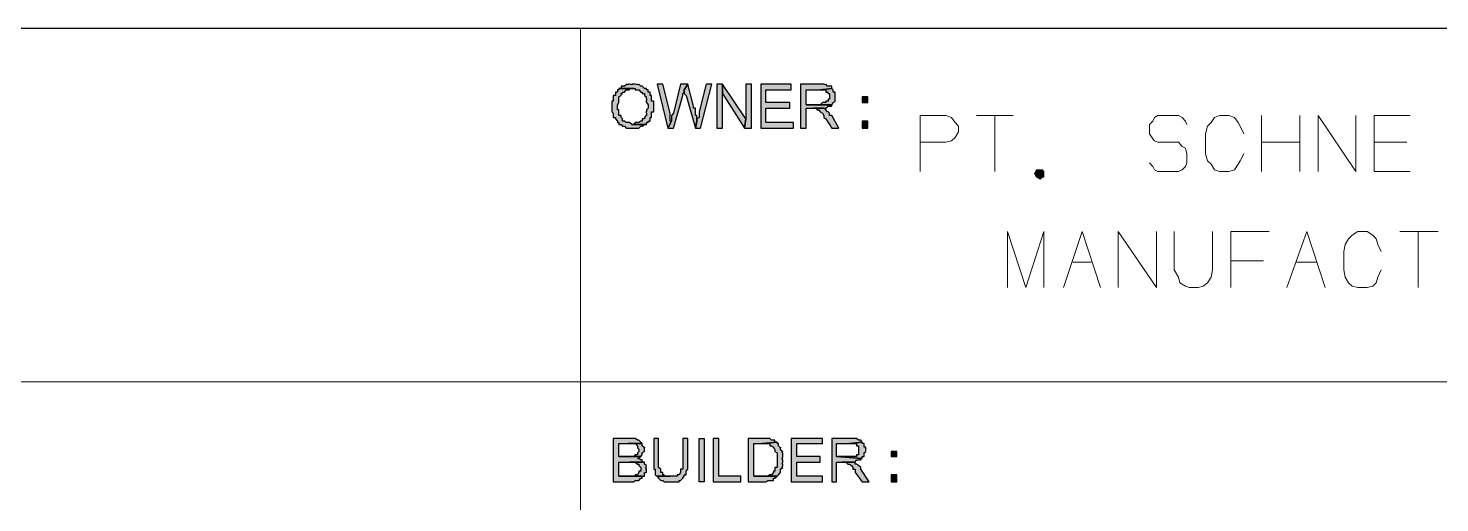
# Model space of a CAD drawing. Header units: millimetres. Extents: x 3 to 291, y 6 to 496.
# Drawn here: x 235.25 to 268.18, y 309.79 to 320.87 of the extents above; entities that cross this region are included whole.
import ezdxf

# ---------------------------------------------------------------- set-up
doc = ezdxf.new("R2010")
doc.units = ezdxf.units.MM
doc.layers.get('0').update_dxf_attribs({"linetype": 'CONTINUOUS'})

msp = doc.modelspace()

# ---------------------------------------------------------------- hatches: boundary and pattern name
for points in [[(249.03, 319.461), (249.03, 319.428), (248.997, 319.428), (248.997, 319.378), (248.948, 319.378), (248.948, 319.345), (248.948, 319.296), (248.898, 319.296), (248.898, 319.263), (248.898, 319.213), (248.898, 319.163), (248.865, 319.163), (248.865, 319.13), (248.865, 319.081), (248.865, 319.048), (248.865, 318.998), (248.865, 318.965), (248.865, 318.915), (248.898, 318.882), (248.898, 318.832), (248.898, 318.783), (248.948, 318.783), (248.948, 318.75), (248.997, 318.7), (248.997, 318.667), (249.03, 318.667), (249.03, 318.617), (249.08, 318.617), (249.113, 318.584), (249.163, 318.584), (249.196, 318.535), (249.246, 318.535), (249.279, 318.535), (249.328, 318.535), (249.378, 318.535), (249.411, 318.535), (249.461, 318.535), (249.494, 318.535), (249.543, 318.584), (249.576, 318.584), (249.626, 318.617), (249.676, 318.617), (249.328, 318.617), (249.279, 318.667), (249.246, 318.667), (249.196, 318.667), (249.163, 318.7), (249.113, 318.7), (249.113, 318.75), (249.08, 318.783), (249.08, 318.832), (249.03, 318.832), (249.03, 318.882), (249.03, 318.915), (249.03, 318.965), (248.997, 318.965), (248.997, 318.998), (248.997, 319.048), (248.997, 319.081), (249.03, 319.13), (249.03, 319.163), (249.03, 319.213), (249.03, 319.263), (249.08, 319.296), (249.08, 319.345), (249.113, 319.345), (249.113, 319.378), (249.163, 319.378), (249.196, 319.428), (249.246, 319.428), (249.279, 319.428), (249.279, 319.461), (249.328, 319.461), (249.378, 319.461)], [(249.378, 319.56), (249.328, 319.56), (249.328, 319.544), (249.279, 319.56), (249.246, 319.56), (249.246, 319.544), (249.196, 319.56), (249.196, 319.544), (249.163, 319.511), (249.113, 319.511), (249.08, 319.511), (249.08, 319.461), (249.03, 319.461), (249.378, 319.461), (249.411, 319.461), (249.411, 319.428), (249.461, 319.428), (249.494, 319.428), (249.543, 319.378), (249.576, 319.378), (249.576, 319.345), (249.626, 319.345), (249.626, 319.296), (249.676, 319.263), (249.659, 319.263), (249.676, 319.213), (249.676, 319.163), (249.659, 319.163), (249.676, 319.13), (249.709, 319.081), (249.709, 319.048), (249.709, 318.998), (249.676, 318.965), (249.676, 318.915), (249.659, 318.915), (249.676, 318.882), (249.676, 318.832), (249.659, 318.832), (249.626, 318.783), (249.626, 318.75), (249.576, 318.75), (249.576, 318.7), (249.543, 318.7), (249.494, 318.667), (249.461, 318.667), (249.411, 318.667), (249.378, 318.617), (249.328, 318.617), (249.676, 318.617), (249.676, 318.667), (249.709, 318.667), (249.709, 318.7), (249.758, 318.7), (249.758, 318.75), (249.758, 318.783), (249.791, 318.783), (249.791, 318.832), (249.791, 318.882), (249.791, 318.915), (249.841, 318.915), (249.841, 318.965), (249.841, 318.998), (249.841, 319.048), (249.841, 319.081), (249.841, 319.13), (249.841, 319.163), (249.791, 319.163), (249.791, 319.213), (249.791, 319.263), (249.791, 319.296), (249.758, 319.296), (249.758, 319.345), (249.758, 319.378), (249.709, 319.378), (249.709, 319.428), (249.676, 319.428), (249.676, 319.461), (249.659, 319.461), (249.626, 319.461), (249.576, 319.511), (249.543, 319.511), (249.494, 319.56), (249.494, 319.544), (249.461, 319.56), (249.461, 319.544), (249.411, 319.56)], [(250.056, 319.56), (249.924, 319.56), (250.172, 318.535), (250.255, 318.7), (250.222, 318.7), (250.222, 318.75), (250.222, 318.783), (250.222, 318.832), (250.222, 318.882)], [(250.635, 319.56), (250.47, 319.56), (250.304, 318.882), (250.255, 318.832), (250.255, 318.783), (250.255, 318.75), (250.255, 318.7), (250.172, 318.535), (250.304, 318.535), (250.519, 319.296), (250.519, 319.345), (250.553, 319.378), (250.553, 319.428)], [(250.635, 319.56), (250.553, 319.428), (250.553, 319.378), (250.553, 319.345), (250.602, 319.296), (250.817, 318.535), (250.85, 318.7), (250.85, 318.75), (250.85, 318.783), (250.85, 318.832), (250.817, 318.832), (250.817, 318.882), (250.817, 318.915), (250.817, 318.965), (250.817, 318.998), (250.768, 318.998), (250.768, 319.048)], [(251.198, 319.56), (251.065, 319.56), (250.9, 318.915), (250.9, 318.882), (250.9, 318.832), (250.9, 318.783), (250.85, 318.75), (250.85, 318.7), (250.817, 318.535), (250.933, 318.535)], [(251.446, 319.56), (251.314, 319.56), (251.314, 318.535), (251.446, 318.535), (251.446, 319.345)], [(251.446, 319.56), (251.446, 319.345), (251.959, 318.535), (251.992, 318.75)], [(252.124, 319.56), (251.992, 319.56), (251.992, 318.75), (251.959, 318.535), (252.124, 318.535)], [(253.051, 319.56), (252.339, 319.56), (252.339, 318.535), (253.1, 318.535), (253.1, 318.667), (252.455, 318.667), (252.455, 318.998), (253.018, 318.998), (253.018, 319.13), (252.455, 319.13), (252.455, 319.428), (253.051, 319.428)], [(253.729, 319.56), (253.266, 319.56), (253.266, 318.535), (253.398, 318.535), (253.398, 318.998), (253.564, 318.998), (253.779, 318.998), (253.812, 318.998), (253.861, 318.998), (253.911, 319.048), (253.895, 319.048), (253.944, 319.048), (253.994, 319.048), (253.994, 319.081), (253.398, 319.081), (253.398, 319.428), (253.729, 319.428), (253.994, 319.461), (253.994, 319.511), (253.944, 319.511), (253.911, 319.511), (253.895, 319.511), (253.861, 319.56), (253.861, 319.544), (253.812, 319.56), (253.779, 319.56)], [(253.994, 319.461), (253.729, 319.428), (253.779, 319.428), (253.812, 319.428), (253.861, 319.428), (253.861, 319.378), (253.911, 319.378), (253.895, 319.378), (253.911, 319.345), (253.944, 319.345), (253.944, 319.296), (253.944, 319.263), (253.944, 319.213), (253.911, 319.213), (253.911, 319.163), (253.895, 319.163), (253.861, 319.163), (253.861, 319.13), (253.812, 319.13), (253.779, 319.13), (253.729, 319.081), (253.696, 319.081), (253.398, 319.081), (253.994, 319.081), (254.027, 319.13), (254.077, 319.163), (254.077, 319.213), (254.077, 319.263), (254.077, 319.296), (254.077, 319.345), (254.077, 319.378), (254.027, 319.378), (254.027, 319.428)], [(254.705, 319.13), (254.838, 319.13), (254.838, 319.263), (254.705, 319.263)], [(253.779, 318.998), (253.564, 318.998), (253.613, 318.998), (253.646, 318.998), (253.646, 318.965), (253.696, 318.965), (253.729, 318.915), (253.779, 318.882), (253.812, 318.832), (253.812, 318.783), (253.861, 318.75), (253.994, 318.535), (254.159, 318.535), (253.994, 318.832), (253.944, 318.832), (253.944, 318.882), (253.911, 318.915), (253.895, 318.915), (253.861, 318.965), (253.812, 318.998)], [(254.705, 318.535), (254.838, 318.535), (254.838, 318.7), (254.705, 318.7)], [(249.279, 311.288), (248.898, 311.288), (248.898, 310.279), (249.279, 310.279), (249.328, 310.279), (249.378, 310.279), (249.411, 310.312), (249.461, 310.312), (249.494, 310.312), (249.543, 310.362), (249.576, 310.362), (249.576, 310.411), (249.03, 310.411), (249.03, 310.742), (249.279, 310.742), (249.576, 310.742), (249.576, 310.792), (249.543, 310.792), (249.494, 310.825), (249.461, 310.825), (249.494, 310.825), (249.543, 310.874), (249.03, 310.874), (249.03, 311.172), (249.246, 311.172), (249.576, 311.172), (249.543, 311.205), (249.494, 311.255), (249.461, 311.255), (249.411, 311.288), (249.378, 311.288), (249.328, 311.288)], [(249.957, 311.288), (249.841, 311.288), (249.841, 310.692), (249.841, 310.659), (249.841, 310.61), (249.841, 310.577), (249.874, 310.577), (249.874, 310.527), (249.874, 310.494), (249.874, 310.444), (249.924, 310.411), (250.222, 310.411), (250.172, 310.411), (250.139, 310.411), (250.089, 310.411), (250.089, 310.444), (250.056, 310.444), (250.056, 310.494), (250.007, 310.494), (250.007, 310.527), (250.007, 310.577), (249.957, 310.61), (249.957, 310.659), (249.957, 310.692)], [(250.635, 311.288), (250.519, 311.288), (250.519, 310.692), (250.519, 310.659), (250.519, 310.61), (250.519, 310.577), (250.47, 310.577), (250.47, 310.527), (250.47, 310.494), (250.437, 310.444), (250.387, 310.444), (250.387, 310.411), (250.337, 310.411), (250.304, 310.411), (250.255, 310.411), (250.222, 310.411), (249.924, 310.411), (249.957, 310.362), (250.007, 310.312), (250.056, 310.312), (250.089, 310.279), (250.139, 310.279), (250.172, 310.279), (250.222, 310.279), (250.255, 310.279), (250.304, 310.279), (250.337, 310.279), (250.387, 310.279), (250.437, 310.279), (250.437, 310.312), (250.47, 310.312), (250.519, 310.362), (250.553, 310.411), (250.553, 310.444), (250.602, 310.444), (250.602, 310.494), (250.602, 310.527), (250.635, 310.577), (250.635, 310.61), (250.635, 310.659), (250.635, 310.692)], [(250.9, 310.279), (251.016, 310.279), (251.016, 311.288), (250.9, 311.288)], [(251.363, 311.288), (251.231, 311.288), (251.231, 310.279), (251.876, 310.279), (251.876, 310.411), (251.363, 310.411)], [(252.372, 311.288), (252.042, 311.288), (252.042, 310.279), (252.372, 310.279), (252.422, 310.279), (252.455, 310.279), (252.505, 310.312), (252.554, 310.312), (252.588, 310.312), (252.637, 310.312), (252.637, 310.362), (252.67, 310.362), (252.72, 310.411), (252.174, 310.411), (252.174, 311.172), (252.372, 311.172), (252.72, 311.205), (252.67, 311.205), (252.67, 311.255), (252.637, 311.255), (252.588, 311.255), (252.554, 311.288), (252.505, 311.288), (252.455, 311.288), (252.422, 311.288)], [(253.779, 311.288), (253.051, 311.288), (253.051, 310.279), (253.779, 310.279), (253.779, 310.411), (253.183, 310.411), (253.183, 310.742), (253.729, 310.742), (253.729, 310.874), (253.183, 310.874), (253.183, 311.172), (253.779, 311.172)], [(254.407, 311.288), (253.994, 311.288), (253.994, 310.279), (254.11, 310.279), (254.11, 310.742), (254.242, 310.742), (254.49, 310.742), (254.54, 310.742), (254.573, 310.792), (254.623, 310.792), (254.672, 310.792), (254.672, 310.825), (254.705, 310.825), (254.11, 310.874), (254.11, 311.172), (254.407, 311.172), (254.705, 311.205), (254.672, 311.255), (254.623, 311.255), (254.573, 311.288), (254.54, 311.288), (254.49, 311.288), (254.457, 311.288)], [(249.576, 311.172), (249.246, 311.172), (249.279, 311.172), (249.328, 311.172), (249.378, 311.172), (249.411, 311.172), (249.461, 311.123), (249.461, 311.09), (249.461, 311.073), (249.494, 311.04), (249.494, 310.99), (249.461, 310.957), (249.461, 310.908), (249.411, 310.908), (249.378, 310.874), (249.328, 310.874), (249.279, 310.874), (249.246, 310.874), (249.03, 310.874), (249.543, 310.874), (249.576, 310.908), (249.576, 310.957), (249.626, 310.99), (249.626, 311.04), (249.626, 311.09), (249.626, 311.073), (249.576, 311.123)], [(252.72, 311.205), (252.372, 311.172), (252.422, 311.172), (252.455, 311.172), (252.505, 311.172), (252.554, 311.172), (252.554, 311.123), (252.588, 311.123), (252.637, 311.09), (252.637, 311.073), (252.67, 311.04), (252.67, 310.99), (252.72, 310.957), (252.72, 310.908), (252.72, 310.874), (252.72, 310.825), (252.72, 310.792), (252.72, 310.742), (252.72, 310.692), (252.72, 310.659), (252.72, 310.61), (252.67, 310.61), (252.67, 310.577), (252.67, 310.527), (252.637, 310.527), (252.637, 310.494), (252.588, 310.444), (252.554, 310.444), (252.505, 310.411), (252.455, 310.411), (252.422, 310.411), (252.372, 310.411), (252.174, 310.411), (252.72, 310.411), (252.753, 310.444), (252.803, 310.494), (252.803, 310.527), (252.803, 310.577), (252.852, 310.61), (252.836, 310.61), (252.852, 310.659), (252.852, 310.692), (252.836, 310.692), (252.852, 310.742), (252.852, 310.792), (252.836, 310.792), (252.852, 310.825), (252.836, 310.825), (252.852, 310.874), (252.852, 310.908), (252.852, 310.957), (252.836, 310.957), (252.852, 310.99), (252.836, 310.99), (252.803, 311.04), (252.803, 311.09), (252.803, 311.073), (252.753, 311.123), (252.753, 311.172), (252.72, 311.172)], [(254.705, 311.205), (254.407, 311.172), (254.457, 311.172), (254.49, 311.172), (254.54, 311.172), (254.573, 311.172), (254.573, 311.123), (254.623, 311.123), (254.623, 311.09), (254.623, 311.073), (254.623, 311.04), (254.623, 310.99), (254.623, 310.957), (254.623, 310.908), (254.573, 310.908), (254.573, 310.874), (254.54, 310.874), (254.49, 310.874), (254.457, 310.874), (254.407, 310.874), (254.11, 310.874), (254.705, 310.825), (254.705, 310.874), (254.755, 310.874), (254.755, 310.908), (254.755, 310.957), (254.788, 310.99), (254.788, 311.04), (254.788, 311.09), (254.755, 311.09), (254.755, 311.123), (254.755, 311.172), (254.705, 311.172)], [(255.384, 310.874), (255.516, 310.874), (255.516, 310.99), (255.384, 310.99)], [(249.576, 310.742), (249.279, 310.742), (249.328, 310.742), (249.378, 310.742), (249.411, 310.742), (249.461, 310.692), (249.494, 310.692), (249.494, 310.659), (249.543, 310.61), (249.543, 310.577), (249.543, 310.527), (249.494, 310.527), (249.494, 310.494), (249.461, 310.444), (249.411, 310.444), (249.411, 310.411), (249.378, 310.411), (249.328, 310.411), (249.279, 310.411), (249.03, 310.411), (249.576, 310.411), (249.626, 310.411), (249.626, 310.444), (249.626, 310.494), (249.676, 310.494), (249.676, 310.527), (249.676, 310.577), (249.659, 310.577), (249.676, 310.61), (249.659, 310.61), (249.676, 310.659), (249.626, 310.692), (249.626, 310.742)], [(254.49, 310.742), (254.242, 310.742), (254.292, 310.742), (254.325, 310.742), (254.374, 310.692), (254.407, 310.692), (254.457, 310.659), (254.49, 310.61), (254.49, 310.577), (254.54, 310.577), (254.54, 310.527), (254.54, 310.494), (254.705, 310.279), (254.871, 310.279), (254.672, 310.577), (254.672, 310.61), (254.623, 310.659), (254.573, 310.692), (254.54, 310.692), (254.54, 310.742)], [(255.384, 310.279), (255.516, 310.279), (255.516, 310.444), (255.384, 310.444)]]:
    msp.add_hatch(color=7).paths.add_polyline_path(points)

# ---------------------------------------------------------------- linework, layer by layer
at = {"color": 7, "linetype": 'Continuous', "lineweight": 25}
msp.add_lwpolyline([(9.017, 320.867), (285.495, 320.867), (285.495, 320.867)], dxfattribs=at)
at = {"color": 7, "linetype": 'Continuous', "lineweight": 5}
for points in [[(248.137, 320.867), (248.137, 304.687), (248.137, 304.687)], [(205.617, 312.612), (285.495, 312.612), (285.495, 312.612)]]:
    msp.add_lwpolyline(points, dxfattribs=at)
at = {"color": 7, "linetype": 'Continuous', "lineweight": -2}
for points in [[(249.03, 319.461), (249.03, 319.428), (248.997, 319.428), (248.997, 319.428), (248.997, 319.378), (248.948, 319.378), (248.948, 319.345), (248.948, 319.345), (248.948, 319.296), (248.898, 319.296), (248.898, 319.263), (248.898, 319.263), (248.898, 319.213), (248.898, 319.163), (248.865, 319.163), (248.865, 319.13), (248.865, 319.081), (248.865, 319.048), (248.865, 319.048), (248.865, 319.048), (248.865, 318.998), (248.865, 318.965), (248.865, 318.965), (248.865, 318.915), (248.898, 318.882), (248.898, 318.882), (248.898, 318.832), (248.898, 318.783), (248.948, 318.783), (248.948, 318.783), (248.948, 318.75), (248.948, 318.75), (248.997, 318.7), (248.997, 318.7), (248.997, 318.667), (249.03, 318.667), (249.03, 318.617), (249.08, 318.617), (249.113, 318.584), (249.113, 318.584), (249.113, 318.584), (249.163, 318.584), (249.196, 318.535), (249.196, 318.535), (249.246, 318.535), (249.246, 318.535), (249.279, 318.535), (249.328, 318.535), (249.328, 318.535), (249.378, 318.535), (249.378, 318.535), (249.411, 318.535), (249.461, 318.535), (249.461, 318.535), (249.494, 318.535), (249.494, 318.535), (249.543, 318.584), (249.576, 318.584), (249.576, 318.584), (249.576, 318.584), (249.626, 318.617), (249.626, 318.617), (249.676, 318.617), (249.328, 318.617), (249.328, 318.617), (249.328, 318.617), (249.279, 318.667), (249.246, 318.667), (249.246, 318.667), (249.196, 318.667), (249.196, 318.667), (249.163, 318.7), (249.163, 318.7), (249.113, 318.7), (249.113, 318.75), (249.113, 318.75), (249.08, 318.783), (249.08, 318.783), (249.08, 318.832), (249.03, 318.832), (249.03, 318.882), (249.03, 318.882), (249.03, 318.915), (249.03, 318.965), (248.997, 318.965), (248.997, 318.998), (248.997, 319.048), (248.997, 319.048), (248.997, 319.081), (249.03, 319.13), (249.03, 319.163), (249.03, 319.163), (249.03, 319.213), (249.03, 319.213), (249.03, 319.263), (249.08, 319.296), (249.08, 319.296), (249.08, 319.345), (249.08, 319.345), (249.113, 319.345), (249.113, 319.378), (249.163, 319.378), (249.163, 319.378), (249.196, 319.428), (249.196, 319.428), (249.246, 319.428), (249.279, 319.428), (249.279, 319.461), (249.328, 319.461), (249.378, 319.461)], [(249.378, 319.56), (249.328, 319.56), (249.328, 319.544), (249.279, 319.56), (249.246, 319.56), (249.246, 319.544), (249.196, 319.56), (249.196, 319.544), (249.163, 319.511), (249.113, 319.511), (249.113, 319.511), (249.08, 319.511), (249.08, 319.461), (249.03, 319.461), (249.378, 319.461), (249.378, 319.461), (249.411, 319.461), (249.411, 319.428), (249.461, 319.428), (249.494, 319.428), (249.494, 319.428), (249.543, 319.378), (249.543, 319.378), (249.576, 319.378), (249.576, 319.345), (249.626, 319.345), (249.626, 319.296), (249.626, 319.296), (249.676, 319.263), (249.659, 319.263), (249.676, 319.213), (249.676, 319.163), (249.659, 319.163), (249.676, 319.13), (249.709, 319.081), (249.709, 319.081), (249.709, 319.048), (249.709, 318.998), (249.709, 318.998), (249.676, 318.965), (249.676, 318.915), (249.659, 318.915), (249.676, 318.882), (249.676, 318.832), (249.659, 318.832), (249.626, 318.783), (249.626, 318.783), (249.626, 318.75), (249.576, 318.75), (249.576, 318.75), (249.576, 318.7), (249.543, 318.7), (249.543, 318.7), (249.494, 318.667), (249.494, 318.667), (249.461, 318.667), (249.411, 318.667), (249.411, 318.667), (249.378, 318.617), (249.328, 318.617), (249.676, 318.617), (249.676, 318.667), (249.709, 318.667), (249.709, 318.7), (249.758, 318.7), (249.758, 318.75), (249.758, 318.783), (249.758, 318.783), (249.791, 318.783), (249.791, 318.832), (249.791, 318.832), (249.791, 318.882), (249.791, 318.915), (249.841, 318.915), (249.841, 318.965), (249.841, 318.998), (249.841, 318.998), (249.841, 319.048), (249.841, 319.081), (249.841, 319.081), (249.841, 319.13), (249.841, 319.163), (249.791, 319.163), (249.791, 319.213), (249.791, 319.263), (249.791, 319.263), (249.791, 319.296), (249.758, 319.296), (249.758, 319.296), (249.758, 319.345), (249.758, 319.378), (249.709, 319.378), (249.709, 319.428), (249.676, 319.428), (249.676, 319.461), (249.659, 319.461), (249.626, 319.461), (249.576, 319.511), (249.576, 319.511), (249.576, 319.511), (249.543, 319.511), (249.494, 319.56), (249.494, 319.544), (249.461, 319.56), (249.461, 319.544), (249.411, 319.56)], [(250.056, 319.56), (249.924, 319.56), (250.172, 318.535), (250.255, 318.7), (250.222, 318.7), (250.222, 318.7), (250.222, 318.75), (250.222, 318.783), (250.222, 318.783), (250.222, 318.832), (250.222, 318.882), (250.222, 318.882)], [(250.635, 319.56), (250.47, 319.56), (250.304, 318.882), (250.304, 318.882), (250.255, 318.832), (250.255, 318.832), (250.255, 318.783), (250.255, 318.75), (250.255, 318.75), (250.255, 318.7), (250.172, 318.535), (250.304, 318.535), (250.519, 319.296), (250.519, 319.296), (250.519, 319.345), (250.553, 319.378), (250.553, 319.378), (250.553, 319.428)], [(250.635, 319.56), (250.553, 319.428), (250.553, 319.428), (250.553, 319.428), (250.553, 319.378), (250.553, 319.345), (250.602, 319.296), (250.817, 318.535), (250.85, 318.7), (250.85, 318.7), (250.85, 318.75), (250.85, 318.75), (250.85, 318.783), (250.85, 318.832), (250.817, 318.832), (250.817, 318.882), (250.817, 318.915), (250.817, 318.915), (250.817, 318.965), (250.817, 318.998), (250.768, 318.998), (250.768, 319.048)], [(251.198, 319.56), (251.065, 319.56), (250.9, 318.915), (250.9, 318.882), (250.9, 318.832), (250.9, 318.832), (250.9, 318.783), (250.85, 318.75), (250.85, 318.75), (250.85, 318.7), (250.85, 318.7), (250.817, 318.535), (250.933, 318.535)], [(251.446, 319.56), (251.314, 319.56), (251.314, 318.535), (251.446, 318.535), (251.446, 319.345)], [(251.446, 319.56), (251.446, 319.345), (251.959, 318.535), (251.992, 318.75)], [(252.124, 319.56), (251.992, 319.56), (251.992, 318.75), (251.959, 318.535), (252.124, 318.535)], [(253.051, 319.56), (252.339, 319.56), (252.339, 318.535), (253.1, 318.535), (253.1, 318.667), (252.455, 318.667), (252.455, 318.998), (253.018, 318.998), (253.018, 319.13), (252.455, 319.13), (252.455, 319.428), (253.051, 319.428)], [(253.729, 319.56), (253.266, 319.56), (253.266, 318.535), (253.398, 318.535), (253.398, 318.998), (253.564, 318.998), (253.779, 318.998), (253.812, 318.998), (253.861, 318.998), (253.861, 318.998), (253.911, 319.048), (253.895, 319.048), (253.944, 319.048), (253.994, 319.048), (253.994, 319.081), (253.994, 319.081), (253.994, 319.081), (253.398, 319.081), (253.398, 319.428), (253.729, 319.428), (253.994, 319.461), (253.994, 319.461), (253.994, 319.511), (253.944, 319.511), (253.911, 319.511), (253.895, 319.511), (253.895, 319.511), (253.861, 319.56), (253.861, 319.544), (253.812, 319.56), (253.779, 319.56)], [(253.994, 319.461), (253.729, 319.428), (253.729, 319.428), (253.779, 319.428), (253.779, 319.428), (253.812, 319.428), (253.861, 319.428), (253.861, 319.378), (253.911, 319.378), (253.895, 319.378), (253.911, 319.345), (253.944, 319.345), (253.944, 319.296), (253.944, 319.263), (253.944, 319.263), (253.944, 319.213), (253.911, 319.213), (253.911, 319.163), (253.895, 319.163), (253.861, 319.163), (253.861, 319.13), (253.812, 319.13), (253.812, 319.13), (253.812, 319.13), (253.779, 319.13), (253.729, 319.081), (253.729, 319.081), (253.696, 319.081), (253.398, 319.081), (253.994, 319.081), (254.027, 319.13), (254.027, 319.13), (254.077, 319.163), (254.077, 319.163), (254.077, 319.213), (254.077, 319.263), (254.077, 319.263), (254.077, 319.296), (254.077, 319.345), (254.077, 319.345), (254.077, 319.378), (254.027, 319.378), (254.027, 319.428), (254.027, 319.428)], [(254.838, 319.263), (254.705, 319.263), (254.705, 319.13), (254.838, 319.13)], [(253.779, 318.998), (253.564, 318.998), (253.564, 318.998), (253.613, 318.998), (253.646, 318.998), (253.646, 318.998), (253.646, 318.965), (253.696, 318.965), (253.696, 318.965), (253.729, 318.915), (253.729, 318.915), (253.779, 318.882), (253.779, 318.882), (253.779, 318.882), (253.812, 318.832), (253.812, 318.783), (253.812, 318.783), (253.861, 318.75), (253.994, 318.535), (254.159, 318.535), (253.994, 318.832), (253.994, 318.832), (253.944, 318.832), (253.944, 318.882), (253.944, 318.882), (253.911, 318.915), (253.895, 318.915), (253.861, 318.965), (253.861, 318.965), (253.861, 318.965), (253.812, 318.998)], [(254.838, 318.7), (254.705, 318.7), (254.705, 318.535), (254.838, 318.535)], [(249.279, 311.288), (248.898, 311.288), (248.898, 310.279), (249.279, 310.279), (249.328, 310.279), (249.328, 310.279), (249.378, 310.279), (249.411, 310.312), (249.411, 310.312), (249.461, 310.312), (249.461, 310.312), (249.494, 310.312), (249.494, 310.312), (249.543, 310.362), (249.543, 310.362), (249.576, 310.362), (249.576, 310.362), (249.576, 310.411), (249.03, 310.411), (249.03, 310.742), (249.279, 310.742), (249.576, 310.742), (249.576, 310.792), (249.543, 310.792), (249.543, 310.792), (249.494, 310.825), (249.461, 310.825), (249.461, 310.825), (249.494, 310.825), (249.543, 310.874), (249.03, 310.874), (249.03, 311.172), (249.246, 311.172), (249.576, 311.172), (249.543, 311.205), (249.543, 311.205), (249.494, 311.255), (249.494, 311.255), (249.461, 311.255), (249.461, 311.255), (249.411, 311.288), (249.411, 311.288), (249.378, 311.288), (249.328, 311.288), (249.328, 311.288)], [(249.957, 311.288), (249.841, 311.288), (249.841, 310.692), (249.841, 310.692), (249.841, 310.659), (249.841, 310.659), (249.841, 310.61), (249.841, 310.577), (249.874, 310.577), (249.874, 310.527), (249.874, 310.494), (249.874, 310.494), (249.874, 310.444), (249.874, 310.444), (249.874, 310.444), (249.924, 310.411), (249.924, 310.411), (250.222, 310.411), (250.222, 310.411), (250.172, 310.411), (250.172, 310.411), (250.139, 310.411), (250.089, 310.411), (250.089, 310.444), (250.089, 310.444), (250.056, 310.444), (250.056, 310.494), (250.007, 310.494), (250.007, 310.527), (250.007, 310.527), (250.007, 310.577), (250.007, 310.577), (249.957, 310.61), (249.957, 310.659), (249.957, 310.659), (249.957, 310.692)], [(250.635, 311.288), (250.519, 311.288), (250.519, 310.692), (250.519, 310.692), (250.519, 310.659), (250.519, 310.61), (250.519, 310.577), (250.47, 310.577), (250.47, 310.527), (250.47, 310.527), (250.47, 310.494), (250.47, 310.494), (250.437, 310.444), (250.437, 310.444), (250.437, 310.444), (250.387, 310.444), (250.387, 310.411), (250.337, 310.411), (250.337, 310.411), (250.304, 310.411), (250.255, 310.411), (250.222, 310.411), (249.924, 310.411), (249.957, 310.362), (249.957, 310.362), (250.007, 310.312), (250.007, 310.312), (250.007, 310.312), (250.056, 310.312), (250.089, 310.279), (250.089, 310.279), (250.139, 310.279), (250.139, 310.279), (250.172, 310.279), (250.222, 310.279), (250.255, 310.279), (250.255, 310.279), (250.304, 310.279), (250.337, 310.279), (250.337, 310.279), (250.387, 310.279), (250.437, 310.279), (250.437, 310.312), (250.47, 310.312), (250.47, 310.312), (250.519, 310.362), (250.519, 310.362), (250.553, 310.411), (250.553, 310.411), (250.553, 310.444), (250.602, 310.444), (250.602, 310.494), (250.602, 310.494), (250.602, 310.527), (250.602, 310.527), (250.635, 310.577), (250.635, 310.577), (250.635, 310.61), (250.635, 310.659), (250.635, 310.692), (250.635, 310.692)], [(250.9, 310.279), (250.9, 311.288), (251.016, 311.288), (251.016, 310.279)], [(251.363, 311.288), (251.231, 311.288), (251.231, 310.279), (251.876, 310.279), (251.876, 310.411), (251.363, 310.411)], [(252.372, 311.288), (252.042, 311.288), (252.042, 310.279), (252.372, 310.279), (252.422, 310.279), (252.422, 310.279), (252.455, 310.279), (252.505, 310.312), (252.505, 310.312), (252.554, 310.312), (252.554, 310.312), (252.588, 310.312), (252.637, 310.312), (252.637, 310.362), (252.67, 310.362), (252.67, 310.362), (252.72, 310.411), (252.72, 310.411), (252.174, 310.411), (252.174, 311.172), (252.372, 311.172), (252.72, 311.205), (252.72, 311.205), (252.67, 311.205), (252.67, 311.255), (252.637, 311.255), (252.588, 311.255), (252.588, 311.255), (252.554, 311.288), (252.554, 311.288), (252.505, 311.288), (252.505, 311.288), (252.455, 311.288), (252.422, 311.288), (252.422, 311.288)], [(253.779, 311.288), (253.051, 311.288), (253.051, 310.279), (253.779, 310.279), (253.779, 310.411), (253.183, 310.411), (253.183, 310.742), (253.729, 310.742), (253.729, 310.874), (253.183, 310.874), (253.183, 311.172), (253.779, 311.172)], [(254.407, 311.288), (253.994, 311.288), (253.994, 310.279), (254.11, 310.279), (254.11, 310.742), (254.242, 310.742), (254.49, 310.742), (254.49, 310.742), (254.54, 310.742), (254.573, 310.792), (254.573, 310.792), (254.623, 310.792), (254.672, 310.792), (254.672, 310.825), (254.705, 310.825), (254.705, 310.825), (254.705, 310.825), (254.11, 310.874), (254.11, 311.172), (254.407, 311.172), (254.705, 311.205), (254.705, 311.205), (254.672, 311.255), (254.672, 311.255), (254.623, 311.255), (254.623, 311.255), (254.573, 311.288), (254.573, 311.288), (254.54, 311.288), (254.49, 311.288), (254.49, 311.288), (254.457, 311.288)], [(249.576, 311.172), (249.246, 311.172), (249.246, 311.172), (249.279, 311.172), (249.328, 311.172), (249.328, 311.172), (249.378, 311.172), (249.378, 311.172), (249.411, 311.172), (249.411, 311.172), (249.461, 311.123), (249.461, 311.123), (249.461, 311.09), (249.461, 311.073), (249.494, 311.04), (249.494, 311.04), (249.494, 310.99), (249.494, 310.99), (249.461, 310.957), (249.461, 310.957), (249.461, 310.908), (249.411, 310.908), (249.411, 310.908), (249.378, 310.874), (249.378, 310.874), (249.328, 310.874), (249.328, 310.874), (249.279, 310.874), (249.246, 310.874), (249.03, 310.874), (249.543, 310.874), (249.543, 310.874), (249.576, 310.908), (249.576, 310.908), (249.576, 310.908), (249.576, 310.957), (249.626, 310.99), (249.626, 310.99), (249.626, 311.04), (249.626, 311.04), (249.626, 311.09), (249.626, 311.073), (249.576, 311.123), (249.576, 311.123)], [(252.72, 311.205), (252.372, 311.172), (252.372, 311.172), (252.422, 311.172), (252.455, 311.172), (252.455, 311.172), (252.505, 311.172), (252.505, 311.172), (252.554, 311.172), (252.554, 311.172), (252.554, 311.123), (252.588, 311.123), (252.588, 311.123), (252.637, 311.09), (252.637, 311.073), (252.67, 311.04), (252.67, 311.04), (252.67, 310.99), (252.67, 310.99), (252.72, 310.957), (252.72, 310.908), (252.72, 310.908), (252.72, 310.874), (252.72, 310.825), (252.72, 310.792), (252.72, 310.792), (252.72, 310.742), (252.72, 310.692), (252.72, 310.692), (252.72, 310.659), (252.72, 310.61), (252.67, 310.61), (252.67, 310.61), (252.67, 310.577), (252.67, 310.527), (252.637, 310.527), (252.637, 310.494), (252.637, 310.494), (252.588, 310.444), (252.588, 310.444), (252.554, 310.444), (252.554, 310.444), (252.505, 310.411), (252.505, 310.411), (252.455, 310.411), (252.422, 310.411), (252.422, 310.411), (252.372, 310.411), (252.174, 310.411), (252.72, 310.411), (252.753, 310.444), (252.753, 310.444), (252.753, 310.444), (252.803, 310.494), (252.803, 310.527), (252.803, 310.527), (252.803, 310.577), (252.852, 310.61), (252.836, 310.61), (252.836, 310.61), (252.852, 310.659), (252.852, 310.692), (252.836, 310.692), (252.852, 310.742), (252.852, 310.792), (252.836, 310.792), (252.852, 310.825), (252.836, 310.825), (252.852, 310.874), (252.852, 310.908), (252.852, 310.957), (252.836, 310.957), (252.852, 310.99), (252.836, 310.99), (252.803, 311.04), (252.803, 311.04), (252.803, 311.09), (252.803, 311.073), (252.753, 311.123), (252.753, 311.172), (252.72, 311.172)], [(254.705, 311.205), (254.407, 311.172), (254.457, 311.172), (254.457, 311.172), (254.49, 311.172), (254.54, 311.172), (254.54, 311.172), (254.573, 311.172), (254.573, 311.123), (254.623, 311.123), (254.623, 311.09), (254.623, 311.073), (254.623, 311.04), (254.623, 311.04), (254.623, 310.99), (254.623, 310.99), (254.623, 310.957), (254.623, 310.908), (254.623, 310.908), (254.573, 310.908), (254.573, 310.874), (254.54, 310.874), (254.54, 310.874), (254.49, 310.874), (254.49, 310.874), (254.457, 310.874), (254.407, 310.874), (254.407, 310.874), (254.11, 310.874), (254.705, 310.825), (254.705, 310.874), (254.755, 310.874), (254.755, 310.908), (254.755, 310.957), (254.755, 310.957), (254.788, 310.99), (254.788, 311.04), (254.788, 311.04), (254.788, 311.09), (254.755, 311.09), (254.755, 311.123), (254.755, 311.172), (254.755, 311.172), (254.705, 311.172)], [(255.516, 310.99), (255.384, 310.99), (255.384, 310.874), (255.516, 310.874)], [(249.576, 310.742), (249.279, 310.742), (249.279, 310.742), (249.328, 310.742), (249.328, 310.742), (249.378, 310.742), (249.411, 310.742), (249.411, 310.742), (249.411, 310.742), (249.461, 310.692), (249.494, 310.692), (249.494, 310.692), (249.494, 310.659), (249.494, 310.659), (249.543, 310.61), (249.543, 310.577), (249.543, 310.577), (249.543, 310.527), (249.494, 310.527), (249.494, 310.494), (249.494, 310.494), (249.461, 310.444), (249.461, 310.444), (249.411, 310.444), (249.411, 310.411), (249.378, 310.411), (249.378, 310.411), (249.378, 310.411), (249.328, 310.411), (249.279, 310.411), (249.03, 310.411), (249.576, 310.411), (249.626, 310.411), (249.626, 310.444), (249.626, 310.494), (249.676, 310.494), (249.676, 310.527), (249.676, 310.577), (249.659, 310.577), (249.676, 310.61), (249.659, 310.61), (249.676, 310.659), (249.626, 310.692), (249.626, 310.692), (249.626, 310.742), (249.626, 310.742)], [(254.49, 310.742), (254.242, 310.742), (254.292, 310.742), (254.325, 310.742), (254.325, 310.742), (254.325, 310.742), (254.374, 310.692), (254.407, 310.692), (254.407, 310.692), (254.407, 310.692), (254.457, 310.659), (254.457, 310.659), (254.49, 310.61), (254.49, 310.61), (254.49, 310.577), (254.54, 310.577), (254.54, 310.527), (254.54, 310.494), (254.705, 310.279), (254.871, 310.279), (254.672, 310.577), (254.672, 310.577), (254.672, 310.577), (254.672, 310.61), (254.623, 310.659), (254.623, 310.659), (254.573, 310.692), (254.573, 310.692), (254.573, 310.692), (254.54, 310.692), (254.54, 310.742)], [(255.516, 310.444), (255.384, 310.444), (255.384, 310.279), (255.516, 310.279)]]:
    msp.add_lwpolyline(points, close=True, dxfattribs=at)
at = {"color": 7, "linetype": 'Continuous', "lineweight": 20}
for points in [[(256.062, 317.525), (256.062, 318.832), (256.658, 318.832), (256.79, 318.783), (256.873, 318.667), (256.955, 318.584), (256.955, 318.452), (256.873, 318.32), (256.79, 318.237), (256.658, 318.204), (256.062, 318.204)], [(257.369, 318.832), (258.229, 318.832), (258.229, 318.832)], [(257.799, 317.525), (257.799, 318.832), (257.799, 318.832)], [(261.406, 317.724), (261.489, 317.641), (261.522, 317.558), (261.604, 317.525), (262.084, 317.525), (262.167, 317.558), (262.25, 317.641), (262.283, 317.724), (262.283, 317.939), (262.25, 318.071), (262.167, 318.104), (262.084, 318.204), (261.604, 318.204), (261.522, 318.237), (261.489, 318.286), (261.406, 318.402), (261.406, 318.617), (261.489, 318.7), (261.522, 318.783), (261.604, 318.832), (262.084, 318.832), (262.167, 318.783), (262.25, 318.7), (262.283, 318.617)], [(263.606, 318.402), (263.524, 318.584), (263.474, 318.667), (263.391, 318.783), (263.259, 318.832), (263.044, 318.832), (262.928, 318.783), (262.845, 318.667), (262.763, 318.584), (262.713, 318.402), (262.713, 317.939), (262.763, 317.774), (262.845, 317.691), (262.928, 317.558), (263.044, 317.525), (263.259, 317.525), (263.391, 317.558), (263.474, 317.691), (263.524, 317.774), (263.606, 317.939)], [(264.02, 317.525), (264.02, 318.832), (264.02, 318.832)], [(264.913, 318.832), (264.913, 317.525), (264.913, 317.525)], [(265.343, 317.525), (265.343, 318.832), (266.22, 317.525), (266.22, 318.832)], [(267.494, 318.832), (266.651, 318.832), (266.651, 317.525), (267.494, 317.525)], [(264.02, 318.204), (264.913, 318.204), (264.913, 318.204)], [(267.412, 318.204), (266.651, 318.204), (266.651, 318.204)], [(258.775, 317.393), (258.908, 317.558), (258.858, 317.558), (258.941, 317.476), (258.858, 317.343), (258.726, 317.476), (258.858, 317.558), (258.775, 317.558), (258.941, 317.393), (258.941, 317.476), (258.941, 317.525), (258.775, 317.393), (258.858, 317.343), (258.908, 317.393), (258.775, 317.525), (258.726, 317.476), (258.775, 317.393), (258.775, 317.558), (258.775, 317.525), (258.941, 317.525), (258.908, 317.558), (258.775, 317.558)], [(258.941, 317.476), (258.726, 317.476), (258.726, 317.476)], [(258.858, 317.558), (258.775, 317.476), (258.858, 317.393), (258.941, 317.476), (258.858, 317.558), (258.858, 317.343)], [(258.908, 317.525), (258.775, 317.393), (258.941, 317.393)], [(258.908, 317.558), (258.908, 317.393), (258.941, 317.393), (258.941, 317.525)], [(258.097, 314.812), (258.097, 316.119), (258.527, 314.812), (258.941, 316.119), (258.941, 314.812)], [(259.404, 314.812), (259.834, 316.119), (260.264, 314.812)], [(260.678, 314.812), (260.678, 316.119), (261.571, 314.812), (261.571, 316.119)], [(261.985, 316.119), (261.985, 315.226), (262.084, 315.06), (262.117, 314.928), (262.25, 314.845), (262.332, 314.812), (262.547, 314.812), (262.663, 314.845), (262.763, 314.928), (262.845, 315.06), (262.878, 315.226), (262.878, 316.119)], [(264.202, 316.119), (263.308, 316.119), (263.308, 314.812)], [(264.616, 314.812), (265.079, 316.119), (265.509, 314.812)], [(266.816, 315.656), (266.733, 315.821), (266.7, 315.954), (266.617, 316.036), (266.485, 316.119), (266.27, 316.119), (266.138, 316.036), (266.055, 315.954), (265.972, 315.821), (265.939, 315.656), (265.939, 315.226), (265.972, 315.06), (266.055, 314.928), (266.138, 314.845), (266.27, 314.812), (266.485, 314.812), (266.617, 314.845), (266.7, 314.928), (266.733, 315.06), (266.816, 315.226)], [(267.246, 316.119), (268.14, 316.119), (268.14, 316.119)], [(267.676, 314.812), (267.676, 316.119), (267.676, 316.119)], [(259.619, 315.408), (260.049, 315.408), (260.049, 315.408)], [(263.308, 315.441), (264.07, 315.441), (264.07, 315.441)], [(264.831, 315.408), (265.294, 315.408), (265.294, 315.408)]]:
    msp.add_lwpolyline(points, dxfattribs=at)
for points in [[(258.941, 317.476), (258.908, 317.558), (258.858, 317.558), (258.775, 317.558), (258.726, 317.476), (258.775, 317.393), (258.858, 317.343), (258.908, 317.393)], [(258.808, 317.558), (258.941, 317.443), (258.775, 317.443), (258.858, 317.558), (258.858, 317.393), (258.775, 317.476), (258.941, 317.476), (258.808, 317.393)], [(258.908, 317.393), (258.775, 317.525), (258.775, 317.393)]]:
    msp.add_lwpolyline(points, close=True, dxfattribs=at)

doc.saveas('drawing.dxf')
